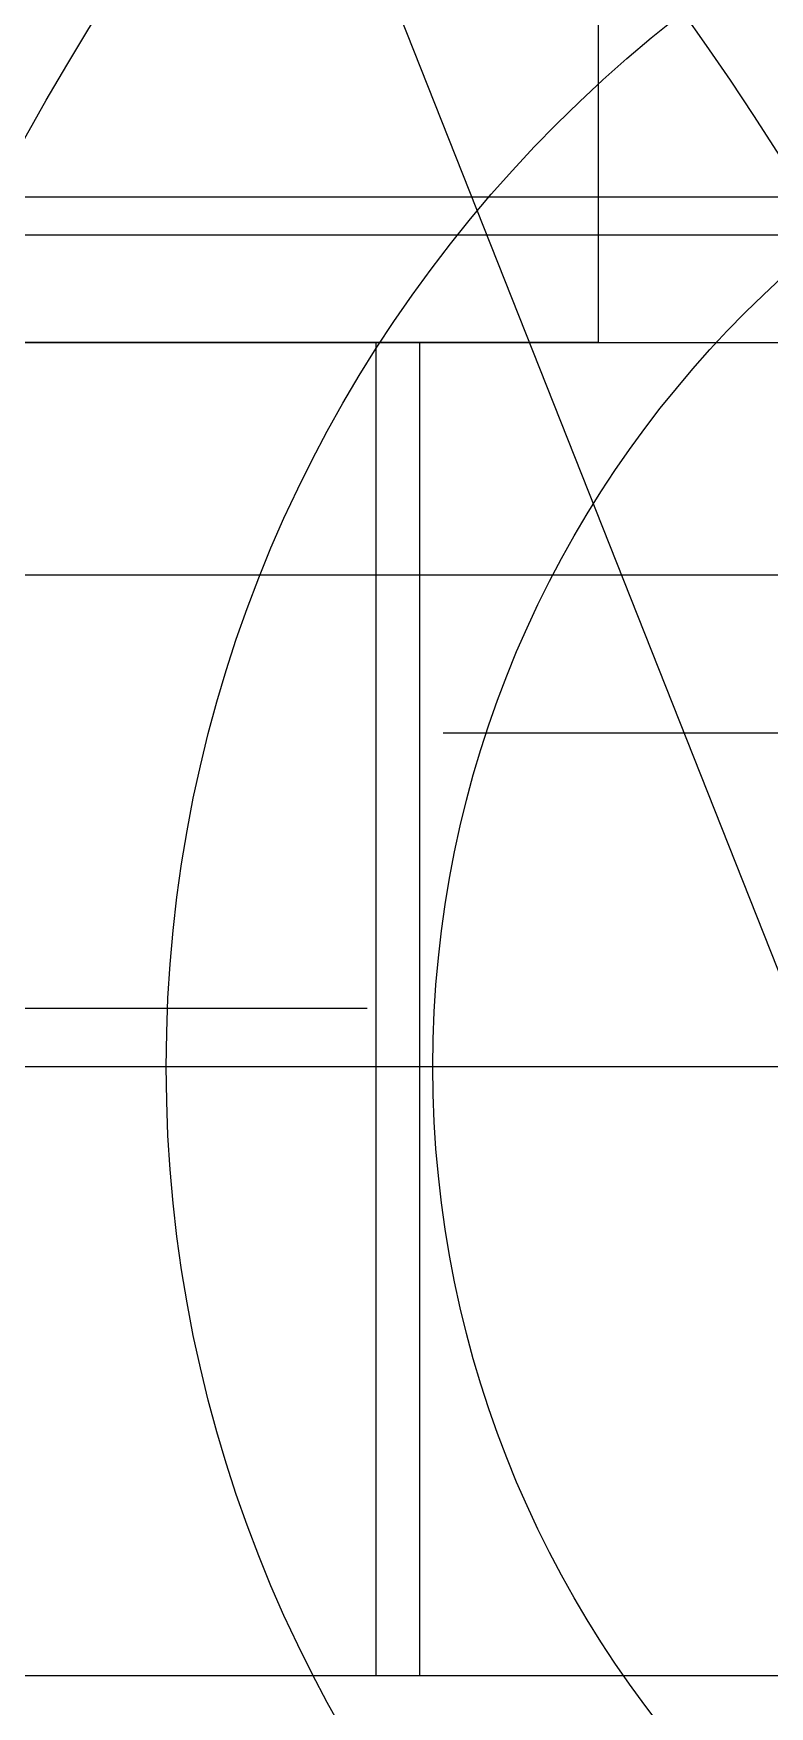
# Model space of a CAD drawing. Extents: x -381 to 213, y -63 to 250.
# Drawn here: x -51.44 to -47.3, y 8.69 to 18.1 of the extents above; entities that cross this region are included whole.
import ezdxf

# ---------------------------------------------------------------- set-up
doc = ezdxf.new("R2010")
doc.units = 0
doc.header["$MEASUREMENT"] = 0
for name, pattern in [('K5LT65535', [0]), ('K5LT_AXLED', [19.5, 15, -1.5, 1.5, -1.5]), ('K5LT_BASIC', [0])]:
    doc.linetypes.add(name, pattern=pattern)
doc.layers.add('Системный слой', color=7, linetype='Continuous')

# ---------------------------------------------------------------- blocks, each defined once
blk = doc.blocks.new('*U')
at = {"layer": 'Системный слой', "color": 5, "linetype": 'K5LT_BASIC'}
for p, q in [((15.6669, 18.4283), (15.6669, 9.4283)), ((-44.6167, 17.1792), (-63.6167, 17.1792)), ((9.1669, 9.4283), (42.6169, 9.4283)), ((15.6669, 9.4283), (10.6669, 9.4283)), ((11.6614, 9.4283), (14.6614, 9.4283)), ((11.9169, 9.4283), (14.4169, 9.4283)), ((14.4169, 9.4283), (14.4169, 1.9283)), ((14.6614, 9.4283), (14.6614, 1.9283)), ((42.6169, 1.9283), (9.1669, 1.9283)), ((14.6614, 1.9283), (11.6614, 1.9283)), ((14.4169, 1.9283), (11.9169, 1.9283))]:
    blk.add_line(p, q, dxfattribs=at)
at = {"layer": 'Системный слой', "color": 30, "linetype": 'K5LT_AXLED'}
for p, q in [((-45.6314, 14.1644), (-49.1314, 14.1644)), ((94.0125, 5.9815), (162.5091, 5.9815)), ((94.0125, 5.9815), (162.5091, 5.9815)), ((-54.1167, 5.6792), (-68.1167, 5.6792)), ((-54.1167, 5.6792), (-67.6167, 5.6792))]:
    blk.add_line(p, q, dxfattribs=at)
blk = doc.blocks.new('*F')
at = {"layer": 'Системный слой', "color": 5, "linetype": 'K5LT65535'}
for points in [[(-51.1017, 49.7605), (-128.2335, 22.8696), (-130.1116, 20.4294), (-130.1116, 14.0655), (-53.8769, 14.0655), (-43.8287, 42.3918), (-43.8287, 45.9326)], [(61.3105, -34.1658), (-32.3451, -34.1205), (-47.0824, -29.0939), (-58.6618, -6.9879), (-60.9585, -2.4901), (-65.0735, -0.3848), (-75.9829, 2.1034), (-86.6053, 2.1034), (-95.8879, 2.1034), (-104.0222, -0.3848), (-108.9984, -5.361), (-114.2618, -13.6867), (-130.2432, -13.6867), (-130.2432, 12.1516), (-51.5802, 12.1516), (-42.0105, -15.9834), (-39.4266, -18.5672), (-35.8858, -20.3855), (-31.8666, -21.5338), (54.835, -21.5338), (57.0839, -19.2849), (57.0839, 15.6923), (64.5961, 15.6923), (64.6218, 7.6219)]]:
    blk.add_lwpolyline(points, dxfattribs=at)
at = {"layer": 'Системный слой', "color": 5, "linetype": 'K5LT_BASIC'}
for centre, radius in [((94.0125, 5.9815), 62.5341), ((94.0125, 5.9815), 62.5341), ((-0.009, -0.1679), 21.15), ((29.0451, 1.3327), 19), ((-0.009, -0.1679), 19.8), ((-54.1167, 5.6792), 7.5), ((-54.1167, 5.6792), 6)]:
    blk.add_circle(centre, radius, dxfattribs=at)
at = {"layer": 'Системный слой'}
blk.add_blockref('*U', (0, 0), dxfattribs=at)
blk.add_blockref('*U', (0, 0), dxfattribs=at)
blk.add_blockref('*U', (0, 0), dxfattribs=at)
blk.add_blockref('*U', (0, 0), dxfattribs=at)
blk.add_blockref('*U', (0, 0), dxfattribs=at)
blk.add_blockref('*U', (0, 0), dxfattribs=at)
blk.add_blockref('*U', (0, 0), dxfattribs=at)
blk.add_blockref('*U', (0, 0), dxfattribs=at)
blk.add_blockref('*U', (0, 0), dxfattribs=at)
blk.add_blockref('*U', (0, 0), dxfattribs=at)
blk.add_blockref('*U', (0, 0), dxfattribs=at)
blk.add_blockref('*U', (0, 0), dxfattribs=at)
blk.add_blockref('*U', (0, 0), dxfattribs=at)
blk.add_blockref('*U', (0, 0), dxfattribs=at)
blk.add_blockref('*U', (0, 0), dxfattribs=at)
blk.add_blockref('*U', (0, 0), dxfattribs=at)
blk.add_blockref('*U', (0, 0), dxfattribs=at)
blk.add_blockref('*U', (0, 0), dxfattribs=at)
blk.add_blockref('*U', (0, 0), dxfattribs=at)
blk.add_blockref('*U', (0, 0), dxfattribs=at)
blk.add_blockref('*U', (0, 0), dxfattribs=at)
blk.add_blockref('*U', (0, 0), dxfattribs=at)
blk.add_blockref('*U', (0, 0), dxfattribs=at)
blk.add_blockref('*U', (0, 0), dxfattribs=at)
blk.add_blockref('*U', (0, 0), dxfattribs=at)
blk.add_blockref('*U', (0, 0), dxfattribs=at)
blk.add_blockref('*U', (0, 0), dxfattribs=at)
blk.add_blockref('*U', (0, 0), dxfattribs=at)
blk.add_blockref('*U', (0, 0), dxfattribs=at)
blk.add_blockref('*U', (0, 0), dxfattribs=at)
blk.add_blockref('*U', (0, 0), dxfattribs=at)
blk.add_blockref('*U', (0, 0), dxfattribs=at)
blk.add_blockref('*U', (0, 0), dxfattribs=at)
blk.add_blockref('*U', (0, 0), dxfattribs=at)
blk.add_blockref('*U', (0, 0), dxfattribs=at)
blk.add_blockref('*U', (0, 0), dxfattribs=at)
blk.add_blockref('*U', (0, 0), dxfattribs=at)
blk.add_blockref('*U', (0, 0), dxfattribs=at)
blk.add_blockref('*U', (0, 0), dxfattribs=at)
blk.add_blockref('*U', (0, 0), dxfattribs=at)
blk.add_blockref('*U', (0, 0), dxfattribs=at)
blk.add_blockref('*U', (0, 0), dxfattribs=at)
blk.add_blockref('*U', (0, 0), dxfattribs=at)
blk.add_blockref('*U', (0, 0), dxfattribs=at)
blk.add_blockref('*U', (0, 0), dxfattribs=at)
blk.add_blockref('*U', (0, 0), dxfattribs=at)
blk.add_blockref('*U', (0, 0), dxfattribs=at)
blk.add_blockref('*U', (0, 0), dxfattribs=at)
blk.add_blockref('*U', (0, 0), dxfattribs=at)
blk.add_blockref('*U', (0, 0), dxfattribs=at)
blk.add_blockref('*U', (0, 0), dxfattribs=at)
blk.add_blockref('*U', (0, 0), dxfattribs=at)
blk.add_blockref('*U', (0, 0), dxfattribs=at)
blk.add_blockref('*U', (0, 0), dxfattribs=at)
blk.add_blockref('*U', (0, 0), dxfattribs=at)
blk.add_blockref('*U', (0, 0), dxfattribs=at)
blk.add_blockref('*U', (0, 0), dxfattribs=at)
blk.add_blockref('*U', (0, 0), dxfattribs=at)
blk.add_blockref('*U', (0, 0), dxfattribs=at)
blk.add_blockref('*U', (0, 0), dxfattribs=at)
blk.add_blockref('*U', (0, 0), dxfattribs=at)
blk.add_blockref('*U', (0, 0), dxfattribs=at)
blk.add_blockref('*U', (0, 0), dxfattribs=at)
blk.add_blockref('*U', (0, 0), dxfattribs=at)
blk.add_blockref('*U', (0, 0), dxfattribs=at)
blk.add_blockref('*U', (0, 0), dxfattribs=at)
blk.add_blockref('*U', (0, 0), dxfattribs=at)
blk.add_blockref('*U', (0, 0), dxfattribs=at)
blk.add_blockref('*U', (0, 0), dxfattribs=at)
blk.add_blockref('*U', (0, 0), dxfattribs=at)
blk.add_blockref('*U', (0, 0), dxfattribs=at)
blk.add_blockref('*U', (0, 0), dxfattribs=at)
blk.add_blockref('*U', (0, 0), dxfattribs=at)
blk.add_blockref('*U', (0, 0), dxfattribs=at)
blk.add_blockref('*U', (0, 0), dxfattribs=at)
blk.add_blockref('*U', (0, 0), dxfattribs=at)
blk.add_blockref('*U', (0, 0), dxfattribs=at)
blk.add_blockref('*U', (0, 0), dxfattribs=at)
blk.add_blockref('*U', (0, 0), dxfattribs=at)
blk.add_blockref('*U', (0, 0), dxfattribs=at)
blk.add_blockref('*U', (0, 0), dxfattribs=at)
blk.add_blockref('*U', (0, 0), dxfattribs=at)
blk.add_blockref('*U', (0, 0), dxfattribs=at)
blk.add_blockref('*U', (0, 0), dxfattribs=at)
blk.add_blockref('*U', (0, 0), dxfattribs=at)
blk.add_blockref('*U', (0, 0), dxfattribs=at)
blk.add_blockref('*U', (0, 0), dxfattribs=at)
blk.add_blockref('*U', (0, 0), dxfattribs=at)
blk.add_blockref('*U', (0, 0), dxfattribs=at)
blk.add_blockref('*U', (0, 0), dxfattribs=at)
blk.add_blockref('*U', (0, 0), dxfattribs=at)
blk.add_blockref('*U', (0, 0), dxfattribs=at)
blk.add_blockref('*U', (0, 0), dxfattribs=at)
blk.add_blockref('*U', (0, 0), dxfattribs=at)
blk.add_blockref('*U', (0, 0), dxfattribs=at)
blk.add_blockref('*U', (0, 0), dxfattribs=at)
blk.add_blockref('*U', (0, 0), dxfattribs=at)
blk.add_blockref('*U', (0, 0), dxfattribs=at)
blk.add_blockref('*U', (0, 0), dxfattribs=at)
blk.add_blockref('*U', (0, 0), dxfattribs=at)
blk.add_blockref('*U', (0, 0), dxfattribs=at)
blk.add_blockref('*U', (0, 0), dxfattribs=at)
blk.add_blockref('*U', (0, 0), dxfattribs=at)
blk.add_blockref('*U', (0, 0), dxfattribs=at)
blk.add_blockref('*U', (0, 0), dxfattribs=at)
blk.add_blockref('*U', (0, 0), dxfattribs=at)
blk.add_blockref('*U', (0, 0), dxfattribs=at)
blk.add_blockref('*U', (0, 0), dxfattribs=at)
blk.add_blockref('*U', (0, 0), dxfattribs=at)
blk.add_blockref('*U', (0, 0), dxfattribs=at)
blk.add_blockref('*U', (0, 0), dxfattribs=at)
blk.add_blockref('*U', (0, 0), dxfattribs=at)
blk.add_blockref('*U', (0, 0), dxfattribs=at)
blk.add_blockref('*U', (0, 0), dxfattribs=at)
blk.add_blockref('*U', (0, 0), dxfattribs=at)
blk.add_blockref('*U', (0, 0), dxfattribs=at)
blk.add_blockref('*U', (0, 0), dxfattribs=at)
blk.add_blockref('*U', (0, 0), dxfattribs=at)
blk.add_blockref('*U', (0, 0), dxfattribs=at)
blk.add_blockref('*U', (0, 0), dxfattribs=at)
blk.add_blockref('*U', (0, 0), dxfattribs=at)
blk.add_blockref('*U', (0, 0), dxfattribs=at)
blk.add_blockref('*U', (0, 0), dxfattribs=at)
blk.add_blockref('*U', (0, 0), dxfattribs=at)
blk.add_blockref('*U', (0, 0), dxfattribs=at)
blk.add_blockref('*U', (0, 0), dxfattribs=at)
blk.add_blockref('*U', (0, 0), dxfattribs=at)
blk.add_blockref('*U', (0, 0), dxfattribs=at)
blk.add_blockref('*U', (0, 0), dxfattribs=at)
blk.add_blockref('*U', (0, 0), dxfattribs=at)
blk.add_blockref('*U', (0, 0), dxfattribs=at)
blk.add_blockref('*U', (0, 0), dxfattribs=at)
blk.add_blockref('*U', (0, 0), dxfattribs=at)
blk.add_blockref('*U', (0, 0), dxfattribs=at)
blk.add_blockref('*U', (0, 0), dxfattribs=at)
blk.add_blockref('*U', (0, 0), dxfattribs=at)
blk.add_blockref('*U', (0, 0), dxfattribs=at)
blk.add_blockref('*U', (0, 0), dxfattribs=at)
blk.add_blockref('*U', (0, 0), dxfattribs=at)
blk.add_blockref('*U', (0, 0), dxfattribs=at)
blk.add_blockref('*U', (0, 0), dxfattribs=at)
blk.add_blockref('*U', (0, 0), dxfattribs=at)
blk.add_blockref('*U', (0, 0), dxfattribs=at)
blk.add_blockref('*U', (0, 0), dxfattribs=at)
blk.add_blockref('*U', (0, 0), dxfattribs=at)
blk.add_blockref('*U', (0, 0), dxfattribs=at)
blk.add_blockref('*U', (0, 0), dxfattribs=at)
blk.add_blockref('*U', (0, 0), dxfattribs=at)
blk.add_blockref('*U', (0, 0), dxfattribs=at)
blk.add_blockref('*U', (0, 0), dxfattribs=at)
blk.add_blockref('*U', (0, 0), dxfattribs=at)
blk.add_blockref('*U', (0, 0), dxfattribs=at)
blk.add_blockref('*U', (0, 0), dxfattribs=at)
blk.add_blockref('*U', (0, 0), dxfattribs=at)
blk.add_blockref('*U', (0, 0), dxfattribs=at)
blk.add_blockref('*U', (0, 0), dxfattribs=at)
blk.add_blockref('*U', (0, 0), dxfattribs=at)
blk.add_blockref('*U', (0, 0), dxfattribs=at)
blk.add_blockref('*U', (0, 0), dxfattribs=at)
blk.add_blockref('*U', (0, 0), dxfattribs=at)
blk.add_blockref('*U', (0, 0), dxfattribs=at)
blk.add_blockref('*U', (0, 0), dxfattribs=at)
blk.add_blockref('*U', (0, 0), dxfattribs=at)
blk.add_blockref('*U', (0, 0), dxfattribs=at)
blk.add_blockref('*U', (0, 0), dxfattribs=at)
blk.add_blockref('*U', (0, 0), dxfattribs=at)
blk.add_blockref('*U', (0, 0), dxfattribs=at)
blk.add_blockref('*U', (0, 0), dxfattribs=at)
blk.add_blockref('*U', (0, 0), dxfattribs=at)
blk.add_blockref('*U', (0, 0), dxfattribs=at)
blk.add_blockref('*U', (0, 0), dxfattribs=at)
blk.add_blockref('*U', (0, 0), dxfattribs=at)
blk.add_blockref('*U', (0, 0), dxfattribs=at)
blk.add_blockref('*U', (0, 0), dxfattribs=at)
blk.add_blockref('*U', (0, 0), dxfattribs=at)
blk.add_blockref('*U', (0, 0), dxfattribs=at)
blk.add_blockref('*U', (0, 0), dxfattribs=at)
blk.add_blockref('*U', (0, 0), dxfattribs=at)
blk.add_blockref('*U', (0, 0), dxfattribs=at)
blk.add_blockref('*U', (0, 0), dxfattribs=at)
blk.add_blockref('*U', (0, 0), dxfattribs=at)
blk.add_blockref('*U', (0, 0), dxfattribs=at)
blk.add_blockref('*U', (0, 0), dxfattribs=at)
blk.add_blockref('*U', (0, 0), dxfattribs=at)
blk.add_blockref('*U', (0, 0), dxfattribs=at)
blk.add_blockref('*U', (0, 0), dxfattribs=at)
blk.add_blockref('*U', (0, 0), dxfattribs=at)
blk.add_blockref('*U', (0, 0), dxfattribs=at)
blk.add_blockref('*U', (0, 0), dxfattribs=at)
blk.add_blockref('*U', (0, 0), dxfattribs=at)
blk.add_blockref('*U', (0, 0), dxfattribs=at)
blk.add_blockref('*U', (0, 0), dxfattribs=at)
blk.add_blockref('*U', (0, 0), dxfattribs=at)
blk.add_blockref('*U', (0, 0), dxfattribs=at)
blk.add_blockref('*U', (0, 0), dxfattribs=at)
blk.add_blockref('*U', (0, 0), dxfattribs=at)
blk.add_blockref('*U', (0, 0), dxfattribs=at)
blk.add_blockref('*U', (0, 0), dxfattribs=at)
blk.add_blockref('*U', (0, 0), dxfattribs=at)
blk.add_blockref('*U', (0, 0), dxfattribs=at)
blk.add_blockref('*U', (0, 0), dxfattribs=at)
blk.add_blockref('*U', (0, 0), dxfattribs=at)
blk.add_blockref('*U', (0, 0), dxfattribs=at)
blk.add_blockref('*U', (0, 0), dxfattribs=at)
blk.add_blockref('*U', (0, 0), dxfattribs=at)
blk.add_blockref('*U', (0, 0), dxfattribs=at)
blk.add_blockref('*U', (0, 0), dxfattribs=at)

msp = doc.modelspace()

# ---------------------------------------------------------------- linework, layer by layer
at = {"layer": 'Системный слой', "color": 5, "linetype": 'K5LT_BASIC'}
msp.add_line((-46.6463, 11.3146), (-80.3161, 96.3083), dxfattribs=at)

# ---------------------------------------------------------------- block references
at = {"layer": 'Системный слой'}
for name, p in [('*F', (-96.5151, 28.7405)), ('*F', (-63.9267, 6.9347)), ('*F', (-212.0681, 6.6367)), ('*F', (10.9271, 6.6087)), ('*F', (42.0749, 2.903)), ('*U', (0, 0)), ('*U', (0, 0)), ('*U', (0, 0)), ('*U', (0, 0)), ('*U', (0, 0)), ('*U', (0, 0)), ('*U', (0, 0)), ('*U', (0, 0)), ('*U', (0, 0)), ('*U', (0, 0)), ('*U', (0, 0)), ('*U', (0, 0)), ('*U', (0, 0)), ('*U', (0, 0))]:
    msp.add_blockref(name, p, dxfattribs=at)

doc.saveas('drawing.dxf')
